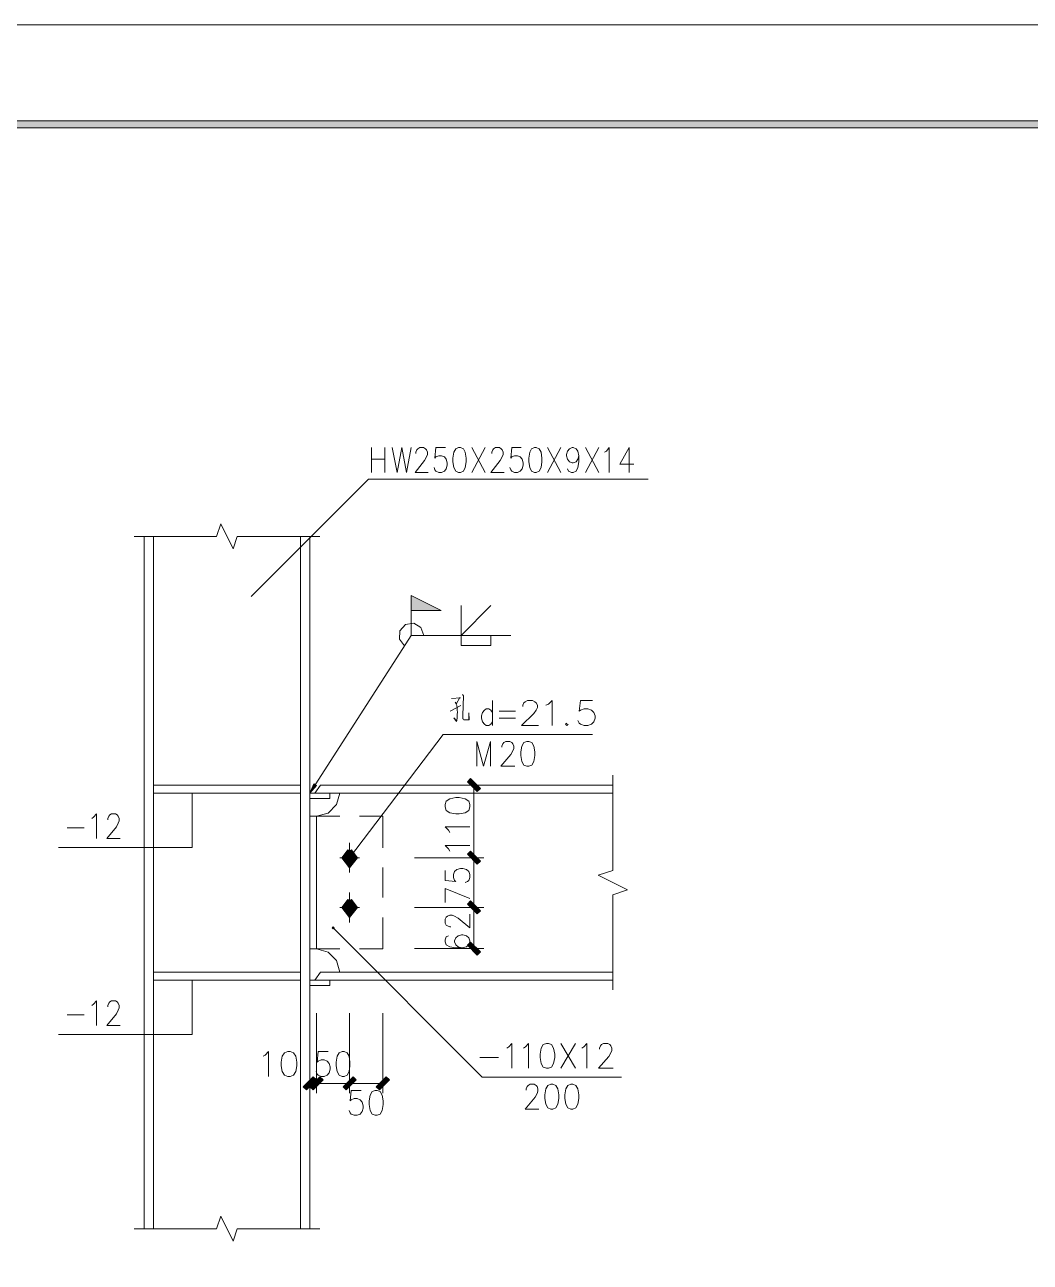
# Model space of a CAD drawing. Header units: millimetres. Extents: x 0 to 586, y 0 to 414.
# Drawn here: x 311.8 to 411.5, y 291.4 to 414.1 of the extents above; entities that cross this region are included whole.
import ezdxf

# ---------------------------------------------------------------- set-up
doc = ezdxf.new("R2010")
doc.units = ezdxf.units.MM

msp = doc.modelspace()

# ---------------------------------------------------------------- hatches: boundary and pattern name
h = msp.add_hatch(color=0)
h.dxf.hatch_style = 2
h.paths.add_polyline_path([(576.117861, 404.569083), (575.429944, 403.877639), (24.994306, 403.877639), (24.302861, 404.569083)])
h = msp.add_hatch(color=0)
h.dxf.hatch_style = 2
h.paths.add_polyline_path([(350.114306, 356.023333), (350.114306, 357.501472), (353.070583, 356.023333)])
h = msp.add_hatch(color=0)
h.dxf.hatch_style = 2
h.paths.add_polyline_path([(340.056611, 337.929361), (340.716306, 338.67725), (340.465833, 338.839528)])
h = msp.add_hatch(color=0)
h.dxf.hatch_style = 2
h.paths.add_polyline_path([(355.667028, 339.054722), (355.981, 339.368694), (356.968778, 338.380917), (356.654806, 338.070472)])
h = msp.add_hatch(color=0)
h.dxf.hatch_style = 2
h.paths.add_polyline_path([(343.789, 331.522917), (343.228083, 331.522917), (343.824278, 332.299028), (344.177056, 332.027389)])
h = msp.add_hatch(color=0)
h.dxf.hatch_style = 2
h.paths.add_polyline_path([(344.000667, 331.244222), (344.000667, 330.5175), (343.228083, 331.522917), (343.789, 331.522917)])
h = msp.add_hatch(color=0)
h.dxf.hatch_style = 2
h.paths.add_polyline_path([(343.824278, 332.027389), (344.177056, 332.299028), (344.77325, 331.522917), (344.215861, 331.522917)])
h = msp.add_hatch(color=0)
h.dxf.hatch_style = 2
h.paths.add_polyline_path([(343.8525, 331.522917), (344.000667, 331.671083), (344.000667, 331.522917)])
h = msp.add_hatch(color=0)
h.dxf.hatch_style = 2
h.paths.add_polyline_path([(344.000667, 331.37475), (343.8525, 331.522917), (344.000667, 331.522917)])
h = msp.add_hatch(color=0)
h.dxf.hatch_style = 2
h.paths.add_polyline_path([(343.901889, 331.522917), (344.000667, 331.621694), (344.000667, 331.522917)])
h = msp.add_hatch(color=0)
h.dxf.hatch_style = 2
h.paths.add_polyline_path([(344.000667, 331.424139), (343.901889, 331.522917), (344.000667, 331.522917)])
h = msp.add_hatch(color=0)
h.dxf.hatch_style = 2
h.paths.add_polyline_path([(344.000667, 331.671083), (344.148833, 331.522917), (344.000667, 331.522917)])
h = msp.add_hatch(color=0)
h.dxf.hatch_style = 2
h.paths.add_polyline_path([(344.000667, 331.621694), (344.099444, 331.522917), (344.000667, 331.522917)])
h = msp.add_hatch(color=0)
h.dxf.hatch_style = 2
h.paths.add_polyline_path([(344.148833, 331.522917), (344.000667, 331.37475), (344.000667, 331.522917)])
h = msp.add_hatch(color=0)
h.dxf.hatch_style = 2
h.paths.add_polyline_path([(344.099444, 331.522917), (344.000667, 331.424139), (344.000667, 331.522917)])
h = msp.add_hatch(color=0)
h.dxf.hatch_style = 2
h.paths.add_polyline_path([(344.215861, 331.522917), (344.77325, 331.522917), (344.000667, 330.5175), (344.000667, 331.244222)])
h = msp.add_hatch(color=0)
h.dxf.hatch_style = 2
h.paths.add_polyline_path([(355.667028, 331.858056), (355.981, 332.172028), (356.968778, 331.18425), (356.654806, 330.870278)])
h = msp.add_hatch(color=0)
h.dxf.hatch_style = 2
h.paths.add_polyline_path([(343.789, 326.591083), (343.228083, 326.591083), (343.824278, 327.367194), (344.177056, 327.099083)])
h = msp.add_hatch(color=0)
h.dxf.hatch_style = 2
h.paths.add_polyline_path([(344.000667, 326.315917), (344.000667, 325.585667), (343.228083, 326.591083), (343.789, 326.591083)])
h = msp.add_hatch(color=0)
h.dxf.hatch_style = 2
h.paths.add_polyline_path([(343.824278, 327.099083), (344.177056, 327.367194), (344.77325, 326.591083), (344.215861, 326.591083)])
h = msp.add_hatch(color=0)
h.dxf.hatch_style = 2
h.paths.add_polyline_path([(343.8525, 326.591083), (344.000667, 326.73925), (344.000667, 326.591083)])
h = msp.add_hatch(color=0)
h.dxf.hatch_style = 2
h.paths.add_polyline_path([(344.000667, 326.442917), (343.8525, 326.591083), (344.000667, 326.591083)])
h = msp.add_hatch(color=0)
h.dxf.hatch_style = 2
h.paths.add_polyline_path([(344.000667, 326.73925), (344.148833, 326.591083), (344.000667, 326.591083)])
h = msp.add_hatch(color=0)
h.dxf.hatch_style = 2
h.paths.add_polyline_path([(344.148833, 326.591083), (344.000667, 326.442917), (344.000667, 326.591083)])
h = msp.add_hatch(color=0)
h.dxf.hatch_style = 2
h.paths.add_polyline_path([(344.215861, 326.591083), (344.77325, 326.591083), (344.000667, 325.585667), (344.000667, 326.315917)])
h = msp.add_hatch(color=0)
h.dxf.hatch_style = 2
h.paths.add_polyline_path([(355.667028, 326.92975), (355.981, 327.240194), (356.968778, 326.255944), (356.654806, 325.941972)])
h = msp.add_hatch(color=0)
h.dxf.hatch_style = 2
h.paths.add_polyline_path([(342.257944, 324.555556), (342.356722, 324.654333), (342.356722, 324.555556)])
h = msp.add_hatch(color=0)
h.dxf.hatch_style = 2
h.paths.add_polyline_path([(342.356722, 324.456778), (342.257944, 324.555556), (342.356722, 324.555556)])
h = msp.add_hatch(color=0)
h.dxf.hatch_style = 2
h.paths.add_polyline_path([(342.356722, 324.654333), (342.4555, 324.555556), (342.356722, 324.555556)])
h = msp.add_hatch(color=0)
h.dxf.hatch_style = 2
h.paths.add_polyline_path([(342.4555, 324.555556), (342.356722, 324.456778), (342.356722, 324.555556)])
h = msp.add_hatch(color=0)
h.dxf.hatch_style = 2
h.paths.add_polyline_path([(355.667028, 322.851639), (355.981, 323.165611), (356.968778, 322.181361), (356.654806, 321.867389)])
h = msp.add_hatch(color=0)
h.dxf.hatch_style = 2
h.paths.add_polyline_path([(340.395278, 309.802389), (340.705722, 309.488417), (339.721472, 308.504167), (339.4075, 308.818139)])
h = msp.add_hatch(color=0)
h.dxf.hatch_style = 2
h.paths.add_polyline_path([(341.051444, 309.802389), (341.365417, 309.488417), (340.377639, 308.504167), (340.063667, 308.818139)])
h = msp.add_hatch(color=0)
h.dxf.hatch_style = 2
h.paths.add_polyline_path([(344.335806, 309.802389), (344.649778, 309.488417), (343.665528, 308.504167), (343.351556, 308.818139)])
h = msp.add_hatch(color=0)
h.dxf.hatch_style = 2
h.paths.add_polyline_path([(347.623694, 309.802389), (347.937667, 309.488417), (346.949889, 308.504167), (346.639444, 308.818139)])

# ---------------------------------------------------------------- linework, layer by layer
at = {"color": 0, "lineweight": 0}
for points in [[(0, 0), (585.632278, 0), (585.632278, 414.0835), (0, 414.0835)], [(576.117861, 404.569083), (575.429944, 403.877639), (24.994306, 403.877639), (24.302861, 404.569083)], [(354.802722, 372.180556), (354.5205, 372.064139), (354.33, 371.711361), (354.238278, 371.12575), (354.238278, 370.772972), (354.33, 370.187361), (354.5205, 369.834583), (354.802722, 369.718167), (354.989694, 369.718167), (355.271917, 369.834583), (355.458889, 370.187361), (355.550611, 370.772972), (355.550611, 371.12575), (355.458889, 371.711361), (355.271917, 372.064139), (354.989694, 372.180556)], [(362.313361, 372.180556), (362.031139, 372.064139), (361.844167, 371.711361), (361.748917, 371.12575), (361.748917, 370.772972), (361.844167, 370.187361), (362.031139, 369.834583), (362.313361, 369.718167), (362.500333, 369.718167), (362.782556, 369.834583), (362.969528, 370.187361), (363.064778, 370.772972), (363.064778, 371.12575), (362.969528, 371.711361), (362.782556, 372.064139), (362.500333, 372.180556)], [(350.114306, 356.023333), (350.114306, 357.501472), (353.070583, 356.023333)], [(361.561944, 343.055222), (361.265611, 342.938806), (361.068056, 342.586028), (360.969278, 342.000417), (360.969278, 341.647639), (361.068056, 341.062028), (361.265611, 340.70925), (361.561944, 340.592833), (361.755972, 340.592833), (362.052306, 340.70925), (362.249861, 341.062028), (362.348639, 341.647639), (362.348639, 342.000417), (362.249861, 342.586028), (362.052306, 342.938806), (361.755972, 343.055222)], [(340.056611, 337.929361), (340.716306, 338.67725), (340.465833, 338.839528)], [(355.667028, 339.054722), (355.981, 339.368694), (356.968778, 338.380917), (356.654806, 338.070472)], [(353.458639, 336.560583), (353.575056, 336.211333), (353.927833, 335.982028), (354.513444, 335.865611), (354.866222, 335.865611), (355.451833, 335.982028), (355.804611, 336.211333), (355.924556, 336.560583), (355.924556, 336.793417), (355.804611, 337.139139), (355.451833, 337.371972), (354.866222, 337.484861), (354.513444, 337.484861), (353.927833, 337.371972), (353.575056, 337.139139), (353.458639, 336.793417)], [(343.789, 331.522917), (343.228083, 331.522917), (343.824278, 332.299028), (344.177056, 332.027389)], [(344.000667, 331.244222), (344.000667, 330.5175), (343.228083, 331.522917), (343.789, 331.522917)], [(343.824278, 332.027389), (344.177056, 332.299028), (344.77325, 331.522917), (344.215861, 331.522917)], [(343.8525, 331.522917), (344.000667, 331.671083), (344.000667, 331.522917)], [(344.000667, 331.37475), (343.8525, 331.522917), (344.000667, 331.522917)], [(343.901889, 331.522917), (344.000667, 331.621694), (344.000667, 331.522917)], [(344.000667, 331.424139), (343.901889, 331.522917), (344.000667, 331.522917)], [(344.000667, 331.671083), (344.148833, 331.522917), (344.000667, 331.522917)], [(344.000667, 331.621694), (344.099444, 331.522917), (344.000667, 331.522917)], [(344.148833, 331.522917), (344.000667, 331.37475), (344.000667, 331.522917)], [(344.099444, 331.522917), (344.000667, 331.424139), (344.000667, 331.522917)], [(344.215861, 331.522917), (344.77325, 331.522917), (344.000667, 330.5175), (344.000667, 331.244222)], [(355.667028, 331.858056), (355.981, 332.172028), (356.968778, 331.18425), (356.654806, 330.870278)], [(343.789, 326.591083), (343.228083, 326.591083), (343.824278, 327.367194), (344.177056, 327.099083)], [(344.000667, 326.315917), (344.000667, 325.585667), (343.228083, 326.591083), (343.789, 326.591083)], [(343.824278, 327.099083), (344.177056, 327.367194), (344.77325, 326.591083), (344.215861, 326.591083)], [(343.8525, 326.591083), (344.000667, 326.73925), (344.000667, 326.591083)], [(344.000667, 326.442917), (343.8525, 326.591083), (344.000667, 326.591083)], [(344.000667, 326.73925), (344.148833, 326.591083), (344.000667, 326.591083)], [(344.148833, 326.591083), (344.000667, 326.442917), (344.000667, 326.591083)], [(344.215861, 326.591083), (344.77325, 326.591083), (344.000667, 325.585667), (344.000667, 326.315917)], [(355.667028, 326.92975), (355.981, 327.240194), (356.968778, 326.255944), (356.654806, 325.941972)], [(342.257944, 324.555556), (342.356722, 324.654333), (342.356722, 324.555556)], [(342.356722, 324.456778), (342.257944, 324.555556), (342.356722, 324.555556)], [(342.356722, 324.654333), (342.4555, 324.555556), (342.356722, 324.555556)], [(342.4555, 324.555556), (342.356722, 324.456778), (342.356722, 324.555556)], [(355.667028, 322.851639), (355.981, 323.165611), (356.968778, 322.181361), (356.654806, 321.867389)], [(363.495167, 313.1185), (363.184722, 312.998556), (362.980111, 312.649306), (362.877806, 312.060167), (362.877806, 311.710917), (362.980111, 311.121778), (363.184722, 310.769), (363.495167, 310.652583), (363.703306, 310.652583), (364.01375, 310.769), (364.218361, 311.121778), (364.320667, 311.710917), (364.320667, 312.060167), (364.218361, 312.649306), (364.01375, 312.998556), (363.703306, 313.1185)], [(337.872917, 312.307111), (337.537778, 312.190694), (337.315528, 311.837917), (337.202639, 311.252306), (337.202639, 310.899528), (337.315528, 310.313917), (337.537778, 309.961139), (337.872917, 309.844722), (338.098694, 309.844722), (338.433833, 309.961139), (338.656083, 310.313917), (338.768972, 310.899528), (338.768972, 311.252306), (338.656083, 311.837917), (338.433833, 312.190694), (338.098694, 312.307111)], [(343.245722, 312.307111), (342.949389, 312.190694), (342.751833, 311.837917), (342.653056, 311.252306), (342.653056, 310.899528), (342.751833, 310.313917), (342.949389, 309.961139), (343.245722, 309.844722), (343.443278, 309.844722), (343.739611, 309.961139), (343.937167, 310.313917), (344.032417, 310.899528), (344.032417, 311.252306), (343.937167, 311.837917), (343.739611, 312.190694), (343.443278, 312.307111)], [(340.395278, 309.802389), (340.705722, 309.488417), (339.721472, 308.504167), (339.4075, 308.818139)], [(341.051444, 309.802389), (341.365417, 309.488417), (340.377639, 308.504167), (340.063667, 308.818139)], [(344.335806, 309.802389), (344.649778, 309.488417), (343.665528, 308.504167), (343.351556, 308.818139)], [(347.623694, 309.802389), (347.937667, 309.488417), (346.949889, 308.504167), (346.639444, 308.818139)], [(346.530083, 308.461833), (346.237278, 308.345417), (346.039722, 307.992639), (345.940944, 307.407028), (345.940944, 307.05425), (346.039722, 306.468639), (346.237278, 306.115861), (346.530083, 305.999444), (346.727639, 305.999444), (347.023972, 306.115861), (347.221528, 306.468639), (347.320306, 307.05425), (347.320306, 307.407028), (347.221528, 307.992639), (347.023972, 308.345417), (346.727639, 308.461833)], [(363.95025, 309.075667), (363.653917, 308.95925), (363.456361, 308.606472), (363.357583, 308.020861), (363.357583, 307.668083), (363.456361, 307.078944), (363.653917, 306.729694), (363.95025, 306.60975), (364.147806, 306.60975), (364.444139, 306.729694), (364.638167, 307.078944), (364.736944, 307.668083), (364.736944, 308.020861), (364.638167, 308.606472), (364.444139, 308.95925), (364.147806, 309.075667)], [(365.922278, 309.075667), (365.625944, 308.95925), (365.428389, 308.606472), (365.329611, 308.020861), (365.329611, 307.668083), (365.428389, 307.078944), (365.625944, 306.729694), (365.922278, 306.60975), (366.119833, 306.60975), (366.412639, 306.729694), (366.610194, 307.078944), (366.708972, 307.668083), (366.708972, 308.020861), (366.610194, 308.606472), (366.412639, 308.95925), (366.119833, 309.075667)]]:
    msp.add_lwpolyline(points, close=True, dxfattribs=at)
for points in [[(346.163194, 369.718167), (346.163194, 372.180556)], [(347.475528, 372.180556), (347.475528, 369.718167)], [(348.226944, 372.180556), (348.696139, 369.718167), (349.168861, 372.180556), (349.638056, 369.718167), (350.10725, 372.180556)], [(350.576444, 371.594944), (350.576444, 371.711361), (350.668167, 371.947722), (350.763417, 372.064139), (350.950389, 372.180556), (351.327861, 372.180556), (351.514833, 372.064139), (351.610083, 371.947722), (351.701806, 371.711361), (351.701806, 371.478528), (351.610083, 371.242167), (351.419583, 370.889389), (350.481194, 369.718167), (351.797056, 369.718167)], [(353.486861, 372.180556), (352.548472, 372.180556), (352.453222, 371.12575), (352.548472, 371.242167), (352.830694, 371.358583), (353.109389, 371.358583), (353.391611, 371.242167), (353.582111, 371.009333), (353.673833, 370.656556), (353.673833, 370.420194), (353.582111, 370.067417), (353.391611, 369.834583), (353.109389, 369.718167), (352.830694, 369.718167), (352.548472, 369.834583), (352.453222, 369.951), (352.3615, 370.187361)], [(356.115056, 369.718167), (357.430917, 372.180556)], [(356.115056, 372.180556), (357.430917, 369.718167)], [(358.087083, 371.594944), (358.087083, 371.711361), (358.182333, 371.947722), (358.274056, 372.064139), (358.464556, 372.180556), (358.8385, 372.180556), (359.025472, 372.064139), (359.120722, 371.947722), (359.212444, 371.711361), (359.212444, 371.478528), (359.120722, 371.242167), (358.93375, 370.889389), (357.991833, 369.718167), (359.307694, 369.718167)], [(360.9975, 372.180556), (360.059111, 372.180556), (359.963861, 371.12575), (360.059111, 371.242167), (360.341333, 371.358583), (360.623556, 371.358583), (360.905778, 371.242167), (361.09275, 371.009333), (361.184472, 370.656556), (361.184472, 370.420194), (361.09275, 370.067417), (360.905778, 369.834583), (360.623556, 369.718167), (360.341333, 369.718167), (360.059111, 369.834583), (359.963861, 369.951), (359.872139, 370.187361)], [(363.625694, 369.718167), (364.941556, 372.180556)], [(363.625694, 372.180556), (364.941556, 369.718167)], [(366.726611, 371.358583), (366.631361, 371.009333), (366.444389, 370.772972), (366.162167, 370.656556), (366.066917, 370.656556), (365.788222, 370.772972), (365.597722, 371.009333), (365.506, 371.358583), (365.506, 371.478528), (365.597722, 371.831306), (365.788222, 372.064139), (366.066917, 372.180556), (366.162167, 372.180556), (366.444389, 372.064139), (366.631361, 371.831306), (366.726611, 371.358583), (366.726611, 370.772972), (366.631361, 370.187361), (366.444389, 369.834583), (366.162167, 369.718167), (365.975194, 369.718167), (365.692972, 369.834583), (365.597722, 370.067417)], [(367.382778, 369.718167), (368.698639, 372.180556)], [(367.382778, 372.180556), (368.698639, 369.718167)], [(369.259556, 371.711361), (369.450056, 371.831306), (369.732278, 372.180556), (369.732278, 369.718167)], [(371.700778, 372.180556), (370.762389, 370.540139), (372.1735, 370.540139)], [(371.700778, 372.180556), (371.700778, 369.718167)], [(346.163194, 371.009333), (347.475528, 371.009333)], [(334.246361, 357.406222), (345.866861, 369.026722)], [(345.866861, 369.026722), (373.584611, 369.026722)], [(330.813833, 363.368167), (331.226583, 364.599361)], [(331.226583, 364.599361), (332.457778, 362.133444)], [(322.639972, 363.368167), (330.813833, 363.368167)], [(323.624222, 294.745833), (323.624222, 363.368167)], [(324.544972, 363.368167), (324.544972, 294.745833)], [(332.457778, 362.133444), (332.867, 363.368167)], [(332.867, 363.368167), (341.044389, 363.368167)], [(339.135861, 363.368167), (339.135861, 294.745833)], [(340.056611, 363.368167), (340.056611, 294.745833)], [(350.114306, 353.557417), (350.114306, 356.023333)], [(355.042611, 353.557417), (355.042611, 356.513694)], [(355.042611, 353.557417), (357.998889, 356.513694)], [(351.3455, 353.557417), (351.063278, 354.340583), (350.347139, 354.767444), (349.521639, 354.640444), (348.967778, 354.016028), (348.939556, 353.183472), (349.447556, 352.52025)], [(340.056611, 337.929361), (350.114306, 353.557417)], [(350.114306, 353.557417), (359.970917, 353.557417)], [(355.042611, 353.557417), (355.042611, 352.569639)], [(357.998889, 353.557417), (357.998889, 352.569639)], [(357.998889, 352.569639), (355.042611, 352.569639)], [(354.10775, 347.292083), (354.982639, 347.362639), (354.929722, 347.4085), (354.573417, 346.755861), (354.5205, 346.851111), (354.464056, 346.942833)], [(355.197833, 347.687194), (355.286028, 347.570778), (355.268389, 347.595472), (355.215472, 345.570528), (355.215472, 345.404722), (355.233111, 345.288306), (355.268389, 345.242444), (355.321306, 345.196583), (355.430667, 345.171889), (355.751694, 345.196583), (355.82225, 345.196583), (355.857528, 345.221278), (355.82225, 345.873917), (355.82225, 345.196583)], [(353.966639, 346.036194), (355.035556, 346.593583)], [(354.573417, 346.755861), (354.608694, 346.593583), (354.661611, 346.36075), (354.661611, 346.152611), (354.67925, 345.940944), (354.661611, 345.708111), (354.661611, 345.521139), (354.643972, 345.358861), (354.626333, 345.196583), (354.608694, 345.080167), (354.591056, 345.034306), (354.340583, 345.383556), (354.591056, 345.080167)], [(358.17175, 345.926833), (357.991833, 346.159667), (357.808389, 346.276083), (357.53675, 346.276083), (357.356833, 346.159667), (357.173389, 345.926833), (357.085194, 345.574056), (357.085194, 345.337694), (357.173389, 344.984917), (357.356833, 344.752083), (357.53675, 344.635667), (357.808389, 344.635667), (357.991833, 344.752083), (358.17175, 344.984917)], [(358.17175, 347.098056), (358.17175, 344.635667)], [(358.80675, 346.04325), (360.436583, 346.04325)], [(361.149194, 346.512444), (361.149194, 346.628861), (361.272667, 346.865222), (361.392611, 346.981639), (361.636028, 347.098056), (362.122861, 347.098056), (362.366278, 346.981639), (362.486222, 346.865222), (362.609694, 346.628861), (362.609694, 346.396028), (362.486222, 346.159667), (362.242806, 345.806889), (361.02925, 344.635667), (362.729639, 344.635667)], [(363.459889, 346.628861), (363.703306, 346.745278), (364.066667, 347.098056), (364.066667, 344.635667)], [(368.081278, 347.098056), (366.864194, 347.098056), (366.74425, 346.04325), (366.864194, 346.159667), (367.231083, 346.276083), (367.594444, 346.276083), (367.957806, 346.159667), (368.201222, 345.926833), (368.324694, 345.574056), (368.324694, 345.337694), (368.201222, 344.984917), (367.957806, 344.752083), (367.594444, 344.635667), (367.231083, 344.635667), (366.864194, 344.752083), (366.74425, 344.8685), (366.620778, 345.104861)], [(358.80675, 345.337694), (360.436583, 345.337694)], [(365.527167, 344.8685), (365.407222, 344.752083), (365.527167, 344.635667), (365.647111, 344.752083)], [(344.000667, 331.522917), (353.278722, 343.746667)], [(353.278722, 343.746667), (368.067167, 343.746667)], [(356.591306, 340.592833), (356.591306, 343.055222), (357.28275, 340.592833), (357.970667, 343.055222), (357.970667, 340.592833)], [(359.096028, 342.469611), (359.096028, 342.586028), (359.194806, 342.822389), (359.293583, 342.938806), (359.491139, 343.055222), (359.882722, 343.055222), (360.080278, 342.938806), (360.179056, 342.822389), (360.277833, 342.586028), (360.277833, 342.353194), (360.179056, 342.116833), (359.9815, 341.764056), (358.99725, 340.592833), (360.376611, 340.592833)], [(324.544972, 338.719583), (339.135861, 338.719583)], [(324.544972, 337.929361), (324.544972, 338.719583)], [(340.5505, 337.929361), (341.104361, 338.719583)], [(370.088583, 338.719583), (341.104361, 338.719583)], [(357.303917, 338.719583), (350.438861, 338.719583)], [(356.316139, 331.522917), (356.316139, 338.719583)], [(370.088583, 330.2635), (370.088583, 339.703833)], [(339.135861, 337.929361), (324.544972, 337.929361)], [(328.393778, 337.929361), (328.393778, 332.524806)], [(340.056611, 337.403722), (340.056611, 337.929361)], [(342.028639, 337.929361), (340.056611, 337.929361)], [(340.056611, 337.403722), (342.028639, 337.403722)], [(340.5505, 337.929361), (370.088583, 337.929361)], [(342.028639, 337.403722), (342.028639, 337.929361)], [(343.016417, 337.929361), (342.705972, 336.779306)], [(342.705972, 336.779306), (341.866361, 335.936167)], [(318.438389, 335.407), (318.625361, 335.523417), (318.907583, 335.876194), (318.907583, 333.410278)], [(320.036472, 335.290583), (320.036472, 335.407), (320.128194, 335.643361), (320.223444, 335.759778), (320.410417, 335.876194), (320.787889, 335.876194), (320.974861, 335.759778), (321.066583, 335.643361), (321.161833, 335.407), (321.161833, 335.174167), (321.066583, 334.937806), (320.879611, 334.585028), (319.941222, 333.410278), (321.257083, 333.410278)], [(340.716306, 335.62925), (340.056611, 335.62925)], [(340.056611, 322.48475), (340.056611, 335.62925)], [(341.866361, 335.936167), (340.716306, 335.62925)], [(343.016417, 335.62925), (340.716306, 335.62925)], [(340.716306, 335.62925), (340.716306, 322.48475)], [(347.288556, 335.62925), (344.988444, 335.62925)], [(347.288556, 335.62925), (347.288556, 332.507167)], [(315.997167, 334.468611), (317.686972, 334.468611)], [(353.927833, 334.013528), (353.811417, 334.246361), (353.458639, 334.592083), (355.924556, 334.592083)], [(328.393778, 332.524806), (315.1505, 332.524806)], [(344.000667, 333.001056), (344.000667, 330.04125)], [(353.927833, 332.161444), (353.811417, 332.394278), (353.458639, 332.74), (355.924556, 332.74)], [(343.016417, 331.522917), (344.988444, 331.522917)], [(343.926583, 331.522917), (343.944222, 331.522917)], [(343.951278, 331.522917), (343.968917, 331.522917)], [(357.303917, 331.522917), (350.438861, 331.522917)], [(356.316139, 326.591083), (356.316139, 331.522917)], [(347.288556, 330.535139), (347.288556, 327.578861)], [(353.458639, 330.238806), (353.458639, 329.254556), (354.513444, 329.155778), (354.397028, 329.254556), (354.280611, 329.550889), (354.280611, 329.843694), (354.397028, 330.140028), (354.633389, 330.337583), (354.982639, 330.436361), (355.219, 330.436361), (355.571778, 330.337583), (355.804611, 330.140028), (355.924556, 329.843694), (355.924556, 329.550889), (355.804611, 329.254556), (355.688194, 329.155778), (355.451833, 329.057)], [(368.638667, 329.780194), (370.088583, 330.2635)], [(371.5385, 328.330278), (368.638667, 329.780194)], [(344.000667, 328.069222), (344.000667, 325.112944)], [(353.458639, 327.084972), (353.458639, 328.464333), (355.924556, 327.480083)], [(370.088583, 327.8505), (371.5385, 328.330278)], [(370.088583, 318.410167), (370.088583, 327.8505)], [(343.016417, 326.591083), (344.988444, 326.591083)], [(343.926583, 326.591083), (343.944222, 326.591083)], [(357.303917, 326.591083), (350.438861, 326.591083)], [(356.316139, 322.5165), (356.316139, 326.591083)], [(347.288556, 325.606833), (347.288556, 322.48475)], [(354.04425, 324.654333), (353.927833, 324.654333), (353.691472, 324.753111), (353.575056, 324.848361), (353.458639, 325.045917), (353.458639, 325.441028), (353.575056, 325.638583), (353.691472, 325.737361), (353.927833, 325.836139), (354.160667, 325.836139), (354.397028, 325.737361), (354.749806, 325.539806), (355.924556, 324.555556), (355.924556, 325.934917)], [(342.307333, 324.555556), (342.324972, 324.555556)], [(342.356722, 324.555556), (357.145167, 309.767111)], [(353.811417, 323.765333), (353.575056, 323.666556), (353.458639, 323.370222), (353.458639, 323.172667), (353.575056, 322.879861), (353.927833, 322.682306), (354.513444, 322.583528), (355.102583, 322.583528), (355.571778, 322.682306), (355.804611, 322.879861), (355.924556, 323.172667), (355.924556, 323.271444), (355.804611, 323.567778), (355.571778, 323.765333), (355.219, 323.864111), (355.102583, 323.864111), (354.749806, 323.765333), (354.513444, 323.567778), (354.397028, 323.271444), (354.397028, 323.172667), (354.513444, 322.879861), (354.749806, 322.682306), (355.102583, 322.583528)], [(340.716306, 322.48475), (340.056611, 322.48475)], [(340.716306, 322.48475), (341.866361, 322.174306)], [(343.016417, 322.48475), (340.716306, 322.48475)], [(341.866361, 322.174306), (342.705972, 321.334694)], [(347.288556, 322.48475), (344.988444, 322.48475)], [(357.303917, 322.5165), (350.438861, 322.5165)], [(324.544972, 320.184639), (339.135861, 320.184639)], [(324.544972, 319.394417), (324.544972, 320.184639)], [(340.5505, 319.394417), (341.104361, 320.184639)], [(370.088583, 320.184639), (341.104361, 320.184639)], [(342.705972, 321.334694), (343.016417, 320.184639)], [(339.135861, 319.394417), (324.544972, 319.394417)], [(328.393778, 319.394417), (328.393778, 313.989861)], [(340.056611, 318.868778), (340.056611, 319.394417)], [(342.028639, 319.394417), (340.056611, 319.394417)], [(340.5505, 319.394417), (370.088583, 319.394417)], [(342.028639, 318.868778), (342.028639, 319.394417)], [(340.056611, 318.868778), (342.028639, 318.868778)], [(318.438389, 316.872056), (318.625361, 316.988472), (318.907583, 317.34125), (318.907583, 314.875333)], [(320.036472, 316.755639), (320.036472, 316.872056), (320.128194, 317.108417), (320.223444, 317.224833), (320.410417, 317.34125), (320.787889, 317.34125), (320.974861, 317.224833), (321.066583, 317.108417), (321.161833, 316.872056), (321.161833, 316.635694), (321.066583, 316.402861), (320.879611, 316.050083), (319.941222, 314.875333), (321.257083, 314.875333)], [(315.997167, 315.933667), (317.686972, 315.933667)], [(340.056611, 308.169028), (340.056611, 316.124167)], [(340.716306, 308.169028), (340.716306, 316.124167)], [(344.000667, 308.169028), (344.000667, 316.124167)], [(347.288556, 308.169028), (347.288556, 316.124167)], [(328.393778, 313.989861), (315.1505, 313.989861)], [(359.572278, 312.649306), (359.780417, 312.765722), (360.090861, 313.1185), (360.090861, 310.652583)], [(361.226806, 312.649306), (361.431417, 312.765722), (361.741861, 313.1185), (361.741861, 310.652583)], [(364.941556, 310.652583), (366.384417, 313.1185)], [(364.941556, 313.1185), (366.384417, 310.652583)], [(367.005306, 312.649306), (367.209917, 312.765722), (367.520361, 313.1185), (367.520361, 310.652583)], [(368.758611, 312.529361), (368.758611, 312.649306), (368.864444, 312.882139), (368.96675, 312.998556), (369.171361, 313.1185), (369.584111, 313.1185), (369.79225, 312.998556), (369.894556, 312.882139), (369.996861, 312.649306), (369.996861, 312.412944), (369.894556, 312.180111), (369.689944, 311.827333), (368.656306, 310.652583), (370.102694, 310.652583)], [(335.414056, 311.837917), (335.639833, 311.957861), (335.974972, 312.307111), (335.974972, 309.844722)], [(341.866361, 312.307111), (340.878583, 312.307111), (340.779806, 311.252306), (340.878583, 311.368722), (341.174917, 311.488667), (341.47125, 311.488667), (341.767583, 311.368722), (341.965139, 311.135889), (342.063917, 310.783111), (342.063917, 310.54675), (341.965139, 310.1975), (341.767583, 309.961139), (341.47125, 309.844722), (341.174917, 309.844722), (340.878583, 309.961139), (340.779806, 310.077556), (340.681028, 310.313917)], [(356.891167, 311.710917), (358.746778, 311.710917)], [(340.716306, 309.153278), (340.056611, 309.153278)], [(344.000667, 309.153278), (340.716306, 309.153278)], [(347.288556, 309.153278), (344.000667, 309.153278)], [(357.145167, 309.767111), (370.949361, 309.767111)], [(345.150722, 308.461833), (344.166472, 308.461833), (344.067694, 307.407028), (344.166472, 307.523444), (344.462806, 307.643389), (344.755611, 307.643389), (345.051944, 307.523444), (345.2495, 307.290611), (345.348278, 306.937833), (345.348278, 306.701472), (345.2495, 306.352222), (345.051944, 306.115861), (344.755611, 305.999444), (344.462806, 305.999444), (344.166472, 306.115861), (344.067694, 306.232278), (343.968917, 306.468639)], [(361.484333, 308.490056), (361.484333, 308.606472), (361.583111, 308.839306), (361.681889, 308.95925), (361.879444, 309.075667), (362.274556, 309.075667), (362.472111, 308.95925), (362.570889, 308.839306), (362.666139, 308.606472), (362.666139, 308.370111), (362.570889, 308.137278), (362.373333, 307.7845), (361.385556, 306.60975), (362.764917, 306.60975)], [(330.813833, 294.745833), (331.226583, 295.980556)], [(331.226583, 295.980556), (332.457778, 293.514639)], [(322.639972, 294.745833), (330.813833, 294.745833)], [(332.457778, 293.514639), (332.867, 294.745833)], [(332.867, 294.745833), (341.044389, 294.745833)]]:
    msp.add_lwpolyline(points, dxfattribs=at)

doc.saveas('drawing.dxf')
